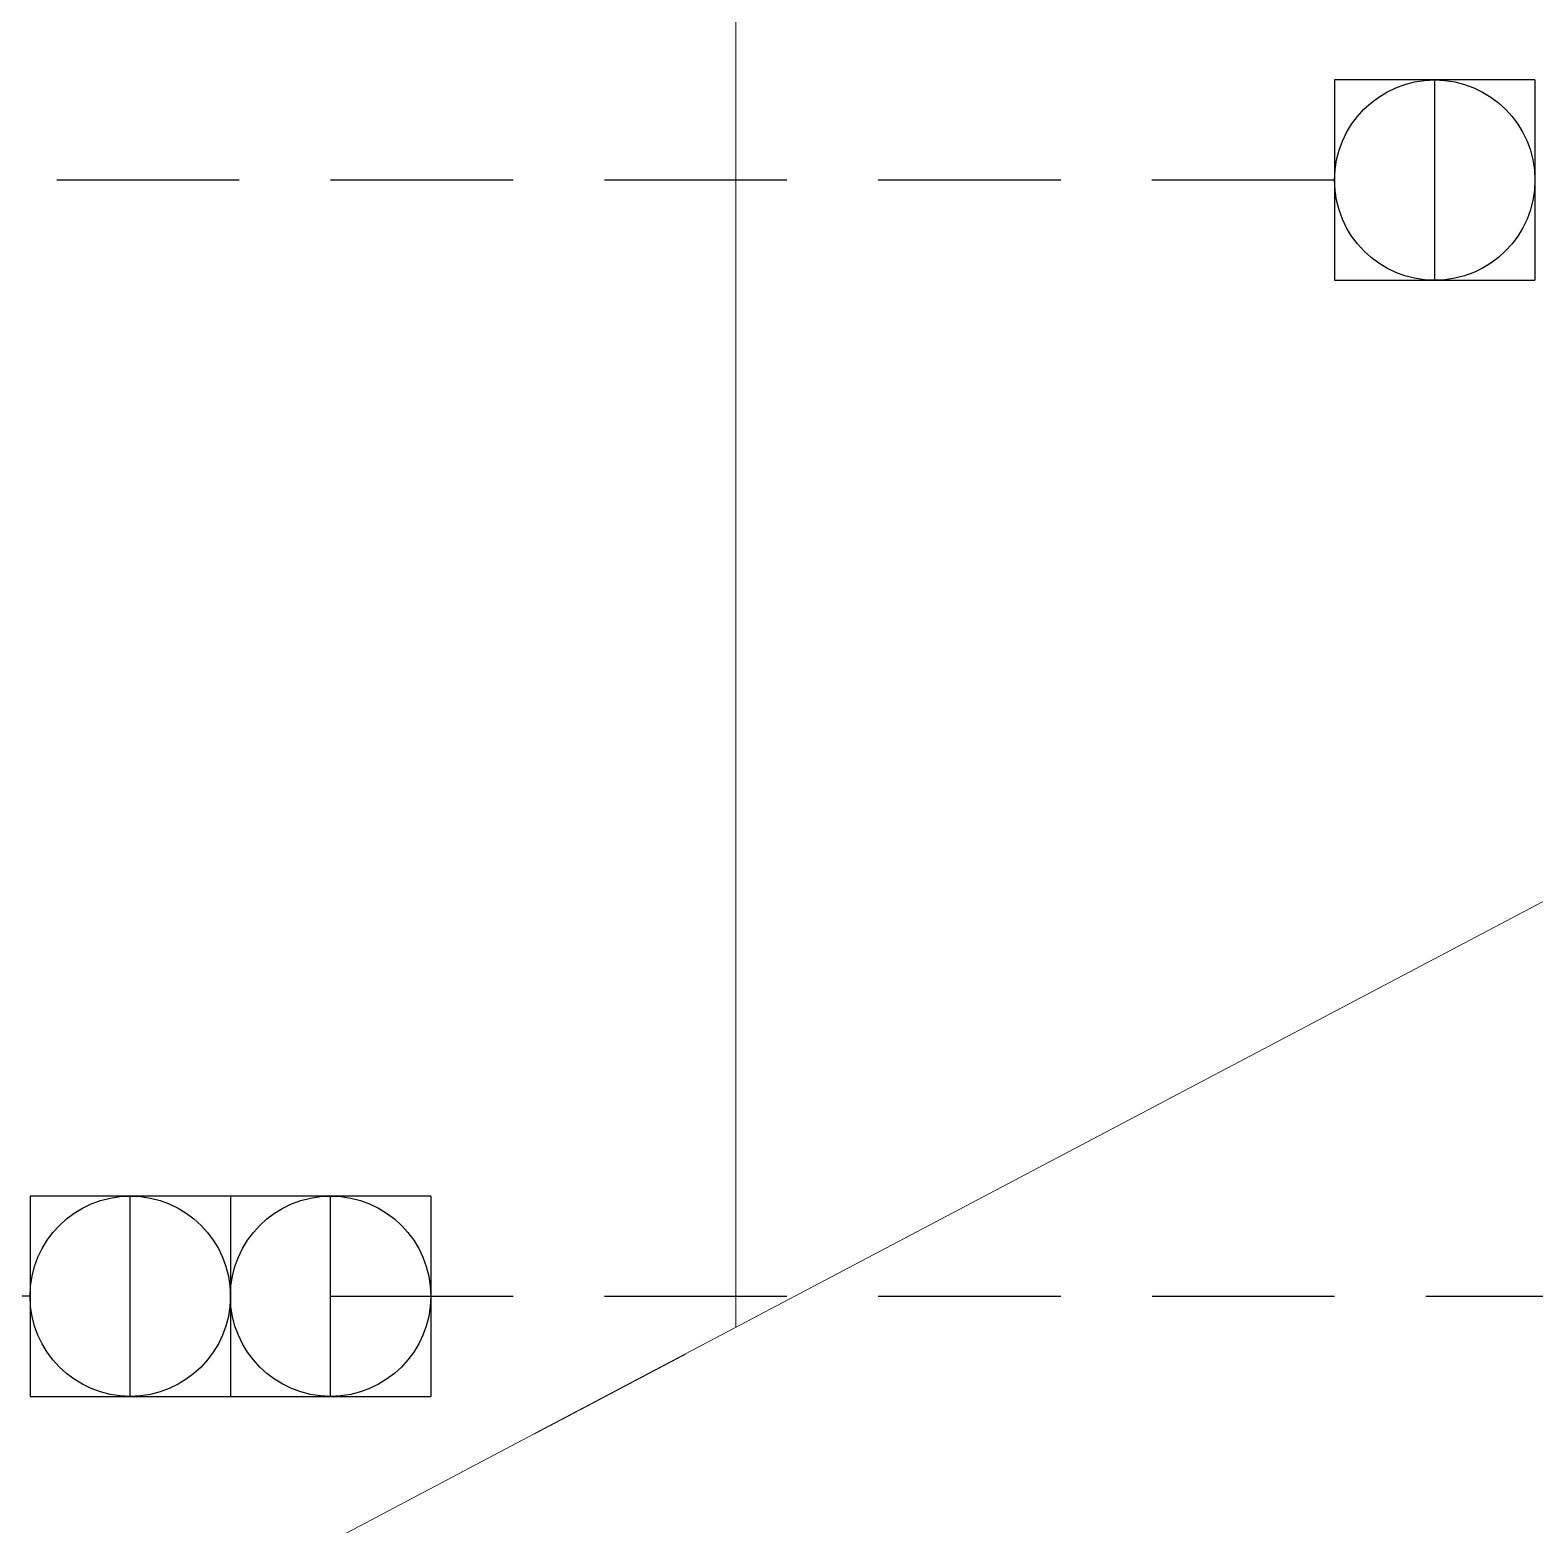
# Model space of a CAD drawing. Extents: x -31682 to -12847, y -2484 to 19259.
# Drawn here: x -22235 to -21410, y 717 to 1536 of the extents above; entities that cross this region are included whole.
import ezdxf

# ---------------------------------------------------------------- set-up
doc = ezdxf.new("R2010")
doc.units = 0
doc.header["$LTSCALE"] = 5
doc.header["$MEASUREMENT"] = 0
doc.linetypes.add('HIDDEN', pattern=[0.375, 0.25, -0.125])
doc.layers.get('Defpoints').update_dxf_attribs({"color": 6, "linetype": 'CONTINUOUS'})
doc.layers.add('ArqElet', color=11, linetype='CONTINUOUS', lineweight=5)

# ---------------------------------------------------------------- blocks, each defined once
blk = doc.blocks.new('TP')
at = {"layer": 'Defpoints'}
for p, q in [((7873.09, -17549.34), (7781.63, -17549.34)), ((7781.63, -17549.34), (7781.63, -17640.81)), ((7827.36, -17640.81), (7827.36, -17549.34)), ((7873.09, -17549.34), (7873.09, -17640.81)), ((7781.63, -17640.81), (7873.09, -17640.81))]:
    blk.add_line(p, q, dxfattribs=at)
blk.add_circle((7827.36, -17595.08), 45.73, dxfattribs=at)

msp = doc.modelspace()

# ---------------------------------------------------------------- linework, layer by layer
at = {"layer": 'ArqElet'}
for p, q in [((-21848.27, 825.57), (-21848.27, 2917.91)), ((-21848.27, 825.57), (-21848.27, 2917.91)), ((-21875.71, 811.09), (-21389.54, 1067.72))]:
    msp.add_line(p, q, dxfattribs=at)
at = {"layer": 'ArqElet', "color": 3}
msp.add_line((-22087.19, 699.46), (-21958.65, 767.31), dxfattribs=at)
at = {"layer": 'ArqElet'}
msp.add_lwpolyline([(-21958.65, 767.31), (-21958.61, 767.33), (-21958.56, 767.36), (-21958.52, 767.38), (-21958.47, 767.4), (-21958.43, 767.43), (-21958.39, 767.45), (-21958.34, 767.47), (-21958.3, 767.5), (-21958.25, 767.52), (-21958.21, 767.54), (-21958.16, 767.57), (-21958.12, 767.59), (-21958.07, 767.61), (-21958.03, 767.64), (-21957.99, 767.66), (-21957.94, 767.68), (-21957.9, 767.71), (-21957.85, 767.73), (-21957.81, 767.75), (-21957.76, 767.78), (-21957.72, 767.8), (-21957.67, 767.82), (-21957.63, 767.85), (-21957.59, 767.87), (-21957.54, 767.89), (-21957.5, 767.92), (-21957.45, 767.94), (-21957.41, 767.97), (-21957.36, 767.99), (-21957.32, 768.01), (-21957.27, 768.04), (-21957.23, 768.06), (-21957.19, 768.08), (-21957.14, 768.11), (-21957.1, 768.13), (-21957.05, 768.15), (-21957.01, 768.18), (-21956.96, 768.2), (-21956.92, 768.22), (-21956.87, 768.25), (-21956.83, 768.27), (-21956.79, 768.29), (-21956.74, 768.32), (-21956.7, 768.34), (-21956.65, 768.36), (-21956.61, 768.39), (-21956.56, 768.41), (-21956.52, 768.43), (-21956.48, 768.46), (-21956.43, 768.48), (-21956.39, 768.5), (-21956.34, 768.53), (-21956.3, 768.55), (-21956.25, 768.57), (-21956.21, 768.6), (-21956.16, 768.62), (-21956.12, 768.65), (-21956.08, 768.67), (-21956.03, 768.69), (-21955.99, 768.72), (-21955.94, 768.74), (-21955.9, 768.76), (-21955.85, 768.79), (-21955.81, 768.81), (-21955.76, 768.83), (-21955.72, 768.86), (-21955.68, 768.88), (-21955.62, 768.91), (-21955.57, 768.94), (-21955.52, 768.96), (-21955.46, 768.99), (-21955.41, 769.02), (-21955.36, 769.05), (-21955.3, 769.08), (-21955.25, 769.11), (-21955.19, 769.13), (-21955.14, 769.16), (-21955.09, 769.19), (-21955.03, 769.22), (-21954.98, 769.25), (-21954.93, 769.27), (-21954.87, 769.3), (-21954.82, 769.33), (-21954.77, 769.36), (-21954.71, 769.39), (-21954.66, 769.42), (-21954.61, 769.44), (-21954.55, 769.47), (-21954.5, 769.5), (-21954.45, 769.53), (-21954.39, 769.56), (-21954.34, 769.58), (-21954.29, 769.61), (-21954.23, 769.64), (-21954.18, 769.67), (-21954.13, 769.7), (-21954.07, 769.73), (-21954.02, 769.75), (-21953.97, 769.78), (-21953.91, 769.81), (-21953.86, 769.84), (-21953.81, 769.87), (-21953.75, 769.89), (-21953.7, 769.92), (-21953.65, 769.95), (-21953.59, 769.98), (-21953.54, 770.01), (-21953.49, 770.04), (-21953.43, 770.06), (-21953.38, 770.09), (-21953.33, 770.12), (-21953.27, 770.15), (-21953.22, 770.18), (-21953.16, 770.21), (-21953.11, 770.23), (-21953.06, 770.26), (-21953, 770.29), (-21952.95, 770.32), (-21952.9, 770.35), (-21952.84, 770.37), (-21952.79, 770.4), (-21952.74, 770.43), (-21952.68, 770.46), (-21952.63, 770.49), (-21952.58, 770.52), (-21952.52, 770.54), (-21952.47, 770.57), (-21952.42, 770.6), (-21952.36, 770.63), (-21952.31, 770.66), (-21952.26, 770.68), (-21952.2, 770.71), (-21952.15, 770.74), (-21952.1, 770.77), (-21952.03, 770.8), (-21951.97, 770.83), (-21951.91, 770.87), (-21951.85, 770.9), (-21951.79, 770.93), (-21951.72, 770.97), (-21951.66, 771), (-21951.6, 771.03), (-21951.54, 771.06), (-21951.48, 771.1), (-21951.41, 771.13), (-21951.35, 771.16), (-21951.29, 771.19), (-21951.23, 771.23), (-21951.17, 771.26), (-21951.1, 771.29), (-21951.04, 771.33), (-21950.98, 771.36), (-21950.92, 771.39), (-21950.86, 771.42), (-21950.79, 771.46), (-21950.73, 771.49), (-21950.67, 771.52), (-21950.61, 771.55), (-21950.55, 771.59), (-21950.48, 771.62), (-21950.42, 771.65), (-21950.36, 771.69), (-21950.3, 771.72), (-21950.24, 771.75), (-21950.17, 771.78), (-21950.11, 771.82), (-21950.05, 771.85), (-21949.99, 771.88), (-21949.93, 771.91), (-21949.86, 771.95), (-21949.8, 771.98), (-21949.74, 772.01), (-21949.68, 772.05), (-21949.62, 772.08), (-21949.55, 772.11), (-21949.49, 772.14), (-21949.43, 772.18), (-21949.37, 772.21), (-21949.31, 772.24), (-21949.24, 772.28), (-21949.18, 772.31), (-21949.12, 772.34), (-21949.06, 772.37), (-21949, 772.41), (-21948.93, 772.44), (-21948.87, 772.47), (-21948.81, 772.5), (-21948.75, 772.54), (-21948.69, 772.57), (-21948.62, 772.6), (-21948.56, 772.64), (-21948.5, 772.67), (-21948.44, 772.7), (-21948.38, 772.73), (-21948.31, 772.77), (-21948.25, 772.8), (-21948.19, 772.83), (-21948.13, 772.86), (-21948.06, 772.9), (-21948, 772.93), (-21947.94, 772.96), (-21947.87, 773), (-21947.8, 773.04), (-21947.73, 773.07), (-21947.66, 773.11), (-21947.59, 773.15), (-21947.52, 773.18), (-21947.45, 773.22), (-21947.38, 773.26), (-21947.31, 773.3), (-21947.24, 773.33), (-21947.17, 773.37), (-21947.1, 773.41), (-21947.03, 773.44), (-21946.96, 773.48), (-21946.89, 773.52), (-21946.82, 773.56), (-21946.75, 773.59), (-21946.68, 773.63), (-21946.61, 773.67), (-21946.54, 773.7), (-21946.47, 773.74), (-21946.4, 773.78), (-21946.33, 773.81), (-21946.26, 773.85), (-21946.19, 773.89), (-21946.12, 773.93), (-21946.05, 773.96), (-21945.98, 774), (-21945.91, 774.04), (-21945.84, 774.07), (-21945.77, 774.11), (-21945.7, 774.15), (-21945.63, 774.18), (-21945.56, 774.22), (-21945.49, 774.26), (-21945.42, 774.3), (-21945.35, 774.33), (-21945.28, 774.37), (-21945.2, 774.41), (-21945.13, 774.44), (-21945.06, 774.48), (-21944.99, 774.52), (-21944.92, 774.55), (-21944.85, 774.59), (-21944.78, 774.63), (-21944.71, 774.67), (-21944.64, 774.7), (-21944.57, 774.74), (-21944.5, 774.78), (-21944.43, 774.81), (-21944.36, 774.85), (-21944.29, 774.89), (-21944.22, 774.93), (-21944.15, 774.96), (-21944.08, 775), (-21944.01, 775.04), (-21943.94, 775.07), (-21943.87, 775.11), (-21943.8, 775.15), (-21943.73, 775.18), (-21943.66, 775.22), (-21943.59, 775.26), (-21943.52, 775.3), (-21943.45, 775.33), (-21943.38, 775.37), (-21943.31, 775.41), (-21943.24, 775.44), (-21943.16, 775.48), (-21943.08, 775.53), (-21943.01, 775.57), (-21942.93, 775.61), (-21942.85, 775.65), (-21942.77, 775.69), (-21942.7, 775.73), (-21942.62, 775.77), (-21942.54, 775.81), (-21942.46, 775.85), (-21942.39, 775.9), (-21942.31, 775.94), (-21942.23, 775.98), (-21942.15, 776.02), (-21942.07, 776.06), (-21942, 776.1), (-21941.92, 776.14), (-21941.84, 776.18), (-21941.76, 776.22), (-21941.69, 776.26), (-21941.61, 776.31), (-21941.53, 776.35), (-21941.45, 776.39), (-21941.37, 776.43), (-21941.3, 776.47), (-21941.22, 776.51), (-21941.14, 776.55), (-21941.06, 776.59), (-21940.99, 776.63), (-21940.91, 776.68), (-21940.83, 776.72), (-21940.75, 776.76), (-21940.67, 776.8), (-21940.6, 776.84), (-21940.52, 776.88), (-21940.44, 776.92), (-21940.36, 776.96), (-21940.29, 777), (-21940.21, 777.04), (-21940.13, 777.09), (-21940.05, 777.13), (-21939.97, 777.17), (-21939.9, 777.21), (-21939.82, 777.25), (-21939.74, 777.29), (-21939.66, 777.33), (-21939.59, 777.37), (-21939.51, 777.41), (-21939.43, 777.46), (-21939.35, 777.5), (-21939.27, 777.54), (-21939.2, 777.58), (-21939.12, 777.62), (-21939.04, 777.66), (-21938.96, 777.7), (-21938.89, 777.74), (-21938.81, 777.78), (-21938.73, 777.82), (-21938.65, 777.87), (-21938.57, 777.91), (-21938.5, 777.95), (-21938.42, 777.99), (-21938.34, 778.03), (-21938.26, 778.07), (-21938.19, 778.11), (-21938.11, 778.15), (-21938.03, 778.19), (-21937.95, 778.24), (-21937.86, 778.28), (-21937.78, 778.33), (-21937.69, 778.37), (-21937.61, 778.42), (-21937.52, 778.46), (-21937.44, 778.51), (-21937.35, 778.55), (-21937.27, 778.6), (-21937.18, 778.64), (-21937.1, 778.69), (-21937.01, 778.73), (-21936.93, 778.78), (-21936.84, 778.82), (-21936.76, 778.87), (-21936.67, 778.91), (-21936.59, 778.95), (-21936.5, 779), (-21936.42, 779.04), (-21936.34, 779.09), (-21936.25, 779.13), (-21936.17, 779.18), (-21936.08, 779.22), (-21936, 779.27), (-21935.91, 779.31), (-21935.83, 779.36), (-21935.74, 779.4), (-21935.66, 779.45), (-21935.57, 779.49), (-21935.49, 779.54), (-21935.4, 779.58), (-21935.32, 779.63), (-21935.23, 779.67), (-21935.15, 779.72), (-21935.06, 779.76), (-21934.98, 779.8), (-21934.89, 779.85), (-21934.81, 779.89), (-21934.72, 779.94), (-21934.64, 779.98), (-21934.55, 780.03), (-21934.47, 780.07), (-21934.39, 780.12), (-21934.3, 780.16), (-21934.22, 780.21), (-21934.13, 780.25), (-21934.05, 780.3), (-21933.96, 780.34), (-21933.88, 780.39), (-21933.79, 780.43), (-21933.71, 780.48), (-21933.62, 780.52), (-21933.54, 780.57), (-21933.45, 780.61), (-21933.37, 780.66), (-21933.28, 780.7), (-21933.2, 780.74), (-21933.11, 780.79), (-21933.03, 780.83), (-21932.94, 780.88), (-21932.86, 780.92), (-21932.77, 780.97), (-21932.69, 781.01), (-21932.6, 781.06), (-21932.52, 781.1), (-21932.44, 781.15), (-21932.35, 781.19), (-21932.26, 781.24), (-21932.17, 781.29), (-21932.08, 781.34), (-21931.99, 781.38), (-21931.89, 781.43), (-21931.8, 781.48), (-21931.71, 781.53), (-21931.62, 781.58), (-21931.53, 781.63), (-21931.44, 781.67), (-21931.35, 781.72), (-21931.26, 781.77), (-21931.17, 781.82), (-21931.07, 781.87), (-21930.98, 781.91), (-21930.89, 781.96), (-21930.8, 782.01), (-21930.71, 782.06), (-21930.62, 782.11), (-21930.53, 782.15), (-21930.44, 782.2), (-21930.35, 782.25), (-21930.25, 782.3), (-21930.16, 782.35), (-21930.07, 782.4), (-21929.98, 782.44), (-21929.89, 782.49), (-21929.8, 782.54), (-21929.71, 782.59), (-21929.62, 782.64), (-21929.52, 782.68), (-21929.43, 782.73), (-21929.34, 782.78), (-21929.25, 782.83), (-21929.16, 782.88), (-21929.07, 782.92), (-21928.98, 782.97), (-21928.89, 783.02), (-21928.8, 783.07), (-21928.7, 783.12), (-21928.61, 783.16), (-21928.52, 783.21), (-21928.43, 783.26), (-21928.34, 783.31), (-21928.25, 783.36), (-21928.16, 783.41), (-21928.07, 783.45), (-21927.98, 783.5), (-21927.88, 783.55), (-21927.79, 783.6), (-21927.7, 783.65), (-21927.61, 783.69), (-21927.52, 783.74), (-21927.43, 783.79), (-21927.34, 783.84), (-21927.25, 783.89), (-21927.15, 783.93), (-21927.06, 783.98), (-21926.97, 784.03), (-21926.88, 784.08), (-21926.79, 784.13), (-21926.7, 784.18), (-21926.61, 784.22), (-21926.52, 784.27), (-21926.43, 784.32), (-21926.33, 784.37), (-21926.24, 784.42), (-21926.15, 784.47), (-21926.05, 784.52), (-21925.95, 784.57), (-21925.86, 784.62), (-21925.76, 784.67), (-21925.66, 784.72), (-21925.57, 784.77), (-21925.47, 784.82), (-21925.37, 784.88), (-21925.27, 784.93), (-21925.18, 784.98), (-21925.08, 785.03), (-21924.98, 785.08), (-21924.89, 785.13), (-21924.79, 785.18), (-21924.69, 785.23), (-21924.6, 785.29), (-21924.5, 785.34), (-21924.4, 785.39), (-21924.31, 785.44), (-21924.21, 785.49), (-21924.11, 785.54), (-21924.02, 785.59), (-21923.92, 785.64), (-21923.82, 785.69), (-21923.73, 785.75), (-21923.63, 785.8), (-21923.53, 785.85), (-21923.43, 785.9), (-21923.34, 785.95), (-21923.24, 786), (-21923.14, 786.05), (-21923.05, 786.1), (-21922.95, 786.15), (-21922.85, 786.21), (-21922.76, 786.26), (-21922.66, 786.31), (-21922.56, 786.36), (-21922.47, 786.41), (-21922.37, 786.46), (-21922.27, 786.51), (-21922.18, 786.56), (-21922.08, 786.61), (-21921.98, 786.67), (-21921.89, 786.72), (-21921.79, 786.77), (-21921.69, 786.82), (-21921.59, 786.87), (-21921.5, 786.92), (-21921.4, 786.97), (-21921.3, 787.02), (-21921.21, 787.07), (-21921.11, 787.13), (-21921.01, 787.18), (-21920.92, 787.23), (-21920.82, 787.28), (-21920.72, 787.33), (-21920.63, 787.38), (-21920.53, 787.43), (-21920.43, 787.48), (-21920.34, 787.53), (-21920.24, 787.59), (-21920.14, 787.64), (-21920.05, 787.69), (-21919.95, 787.74), (-21919.85, 787.79), (-21919.75, 787.84), (-21919.65, 787.89), (-21919.55, 787.95), (-21919.45, 788), (-21919.35, 788.06), (-21919.25, 788.11), (-21919.14, 788.16), (-21919.04, 788.22), (-21918.94, 788.27), (-21918.84, 788.32), (-21918.74, 788.38), (-21918.63, 788.43), (-21918.53, 788.49), (-21918.43, 788.54), (-21918.33, 788.59), (-21918.23, 788.65), (-21918.13, 788.7), (-21918.02, 788.75), (-21917.92, 788.81), (-21917.82, 788.86), (-21917.72, 788.92), (-21917.62, 788.97), (-21917.51, 789.02), (-21917.41, 789.08), (-21917.31, 789.13), (-21917.21, 789.18), (-21917.11, 789.24), (-21917.01, 789.29), (-21916.9, 789.35), (-21916.8, 789.4), (-21916.7, 789.45), (-21916.6, 789.51), (-21916.5, 789.56), (-21916.39, 789.61), (-21916.29, 789.67), (-21916.19, 789.72), (-21916.09, 789.78), (-21915.99, 789.83), (-21915.89, 789.88), (-21915.78, 789.94), (-21915.68, 789.99), (-21915.58, 790.04), (-21915.48, 790.1), (-21915.38, 790.15), (-21915.28, 790.21), (-21915.17, 790.26), (-21915.07, 790.31), (-21914.97, 790.37), (-21914.87, 790.42), (-21914.77, 790.47), (-21914.66, 790.53), (-21914.56, 790.58), (-21914.46, 790.64), (-21914.36, 790.69), (-21914.26, 790.74), (-21914.16, 790.8), (-21914.05, 790.85), (-21913.95, 790.9), (-21913.85, 790.96), (-21913.75, 791.01), (-21913.65, 791.07), (-21913.54, 791.12), (-21913.44, 791.17), (-21913.34, 791.23), (-21913.24, 791.28), (-21913.14, 791.33), (-21913.04, 791.39), (-21912.93, 791.44), (-21912.83, 791.5), (-21912.72, 791.55), (-21912.62, 791.61), (-21912.51, 791.67), (-21912.4, 791.72), (-21912.3, 791.78), (-21912.19, 791.83), (-21912.09, 791.89), (-21911.98, 791.95), (-21911.87, 792), (-21911.77, 792.06), (-21911.66, 792.11), (-21911.56, 792.17), (-21911.45, 792.22), (-21911.34, 792.28), (-21911.24, 792.34), (-21911.13, 792.39), (-21911.03, 792.45), (-21910.92, 792.5), (-21910.81, 792.56), (-21910.71, 792.62), (-21910.6, 792.67), (-21910.5, 792.73), (-21910.39, 792.78), (-21910.28, 792.84), (-21910.18, 792.9), (-21910.07, 792.95), (-21909.97, 793.01), (-21909.86, 793.06), (-21909.75, 793.12), (-21909.65, 793.18), (-21909.54, 793.23), (-21909.44, 793.29), (-21909.33, 793.34), (-21909.22, 793.4), (-21909.12, 793.46), (-21909.01, 793.51), (-21908.91, 793.57), (-21908.8, 793.62), (-21908.69, 793.68), (-21908.59, 793.74), (-21908.48, 793.79), (-21908.38, 793.85), (-21908.27, 793.9), (-21908.16, 793.96), (-21908.06, 794.02), (-21907.95, 794.07), (-21907.85, 794.13), (-21907.74, 794.18), (-21907.63, 794.24), (-21907.53, 794.3), (-21907.42, 794.35), (-21907.32, 794.41), (-21907.21, 794.46), (-21907.1, 794.52), (-21907, 794.57), (-21906.89, 794.63), (-21906.79, 794.69), (-21906.68, 794.74), (-21906.57, 794.8), (-21906.47, 794.85), (-21906.36, 794.91), (-21906.26, 794.97), (-21906.15, 795.02), (-21906.04, 795.08), (-21905.94, 795.13), (-21905.83, 795.19), (-21905.72, 795.25), (-21905.61, 795.31), (-21905.5, 795.36), (-21905.39, 795.42), (-21905.28, 795.48), (-21905.18, 795.54), (-21905.07, 795.59), (-21904.96, 795.65), (-21904.85, 795.71), (-21904.74, 795.77), (-21904.63, 795.83), (-21904.52, 795.88), (-21904.41, 795.94), (-21904.3, 796), (-21904.19, 796.06), (-21904.08, 796.11), (-21903.97, 796.17), (-21903.86, 796.23), (-21903.75, 796.29), (-21903.64, 796.35), (-21903.53, 796.4), (-21903.43, 796.46), (-21903.32, 796.52), (-21903.21, 796.58), (-21903.1, 796.63), (-21902.99, 796.69), (-21902.88, 796.75), (-21902.77, 796.81), (-21902.66, 796.86), (-21902.55, 796.92), (-21902.44, 796.98), (-21902.33, 797.04), (-21902.22, 797.1), (-21902.11, 797.15), (-21902, 797.21), (-21901.89, 797.27), (-21901.78, 797.33), (-21901.68, 797.38), (-21901.57, 797.44), (-21901.46, 797.5), (-21901.35, 797.56), (-21901.24, 797.62), (-21901.13, 797.67), (-21901.02, 797.73), (-21900.91, 797.79), (-21900.8, 797.85), (-21900.69, 797.9), (-21900.58, 797.96), (-21900.47, 798.02), (-21900.36, 798.08), (-21900.25, 798.14), (-21900.14, 798.19), (-21900.03, 798.25), (-21899.92, 798.31), (-21899.82, 798.37), (-21899.71, 798.42), (-21899.6, 798.48), (-21899.49, 798.54), (-21899.38, 798.6), (-21899.27, 798.65), (-21899.16, 798.71), (-21899.05, 798.77), (-21898.94, 798.83), (-21898.83, 798.89), (-21898.72, 798.94), (-21898.61, 799), (-21898.5, 799.06), (-21898.39, 799.12), (-21898.28, 799.18), (-21898.17, 799.24), (-21898.06, 799.3), (-21897.94, 799.35), (-21897.83, 799.41), (-21897.72, 799.47), (-21897.61, 799.53), (-21897.5, 799.59), (-21897.38, 799.65), (-21897.27, 799.71), (-21897.16, 799.77), (-21897.05, 799.83), (-21896.94, 799.89), (-21896.82, 799.95), (-21896.71, 800), (-21896.6, 800.06), (-21896.49, 800.12), (-21896.38, 800.18), (-21896.26, 800.24), (-21896.15, 800.3), (-21896.04, 800.36), (-21895.93, 800.42), (-21895.82, 800.48), (-21895.7, 800.54), (-21895.59, 800.6), (-21895.48, 800.65), (-21895.37, 800.71), (-21895.26, 800.77), (-21895.14, 800.83), (-21895.03, 800.89), (-21894.92, 800.95), (-21894.81, 801.01), (-21894.7, 801.07), (-21894.58, 801.13), (-21894.47, 801.19), (-21894.36, 801.25), (-21894.25, 801.3), (-21894.14, 801.36), (-21894.02, 801.42), (-21893.91, 801.48), (-21893.8, 801.54), (-21893.69, 801.6), (-21893.58, 801.66), (-21893.46, 801.72), (-21893.35, 801.78), (-21893.24, 801.84), (-21893.13, 801.9), (-21893.02, 801.95), (-21892.91, 802.01), (-21892.79, 802.07), (-21892.68, 802.13), (-21892.57, 802.19), (-21892.46, 802.25), (-21892.35, 802.31), (-21892.23, 802.37), (-21892.12, 802.43), (-21892.01, 802.49), (-21891.9, 802.55), (-21891.79, 802.6), (-21891.67, 802.66), (-21891.56, 802.72), (-21891.45, 802.78), (-21891.34, 802.84), (-21891.23, 802.9), (-21891.11, 802.96), (-21891, 803.02), (-21890.89, 803.08), (-21890.77, 803.14), (-21890.66, 803.2), (-21890.55, 803.26), (-21890.43, 803.32), (-21890.32, 803.38), (-21890.21, 803.44), (-21890.09, 803.5), (-21889.98, 803.56), (-21889.87, 803.62), (-21889.75, 803.68), (-21889.64, 803.74), (-21889.52, 803.8), (-21889.41, 803.86), (-21889.3, 803.92), (-21889.18, 803.98), (-21889.07, 804.04), (-21888.96, 804.1), (-21888.84, 804.16), (-21888.73, 804.22), (-21888.61, 804.28), (-21888.5, 804.34), (-21888.39, 804.4), (-21888.27, 804.46), (-21888.16, 804.52), (-21888.05, 804.58), (-21887.93, 804.64), (-21887.82, 804.7), (-21887.71, 804.76), (-21887.59, 804.82), (-21887.48, 804.88), (-21887.36, 804.94), (-21887.25, 805), (-21887.14, 805.06), (-21887.02, 805.12), (-21886.91, 805.18), (-21886.8, 805.24), (-21886.68, 805.3), (-21886.57, 805.36), (-21886.45, 805.42), (-21886.34, 805.48), (-21886.23, 805.54), (-21886.11, 805.6), (-21886, 805.66), (-21885.89, 805.72), (-21885.77, 805.78), (-21885.66, 805.84), (-21885.55, 805.9), (-21885.43, 805.96), (-21885.32, 806.02), (-21885.2, 806.08), (-21885.09, 806.14), (-21884.98, 806.2), (-21884.86, 806.26), (-21884.75, 806.32), (-21884.64, 806.38), (-21884.52, 806.44), (-21884.41, 806.5), (-21884.3, 806.56), (-21884.18, 806.62), (-21884.07, 806.68), (-21883.95, 806.74), (-21883.84, 806.8), (-21883.73, 806.86), (-21883.61, 806.92), (-21883.5, 806.98), (-21883.39, 807.04), (-21883.27, 807.1), (-21883.16, 807.16), (-21883.04, 807.22), (-21882.93, 807.28), (-21882.81, 807.34), (-21882.7, 807.4), (-21882.58, 807.46), (-21882.47, 807.52), (-21882.35, 807.58), (-21882.24, 807.64), (-21882.13, 807.7), (-21882.01, 807.76), (-21881.9, 807.82), (-21881.78, 807.89), (-21881.67, 807.95), (-21881.55, 808.01), (-21881.44, 808.07), (-21881.32, 808.13), (-21881.21, 808.19), (-21881.09, 808.25), (-21880.98, 808.31), (-21880.87, 808.37), (-21880.75, 808.43), (-21880.64, 808.49), (-21880.52, 808.55), (-21880.41, 808.61), (-21880.29, 808.67), (-21880.18, 808.73), (-21880.06, 808.79), (-21879.95, 808.85), (-21879.84, 808.91), (-21879.72, 808.97), (-21879.61, 809.03), (-21879.49, 809.09), (-21879.38, 809.15), (-21879.26, 809.22), (-21879.15, 809.28), (-21879.03, 809.34), (-21878.92, 809.4), (-21878.8, 809.46), (-21878.69, 809.52), (-21878.58, 809.58), (-21878.46, 809.64), (-21878.35, 809.7), (-21878.23, 809.76), (-21878.12, 809.82), (-21878, 809.88), (-21877.89, 809.94), (-21877.77, 810), (-21877.66, 810.06), (-21877.54, 810.12), (-21877.43, 810.18), (-21877.32, 810.24), (-21877.2, 810.3), (-21877.09, 810.36), (-21876.97, 810.42), (-21876.86, 810.49), (-21876.74, 810.55), (-21876.63, 810.61), (-21876.51, 810.67), (-21876.4, 810.73), (-21876.28, 810.79), (-21876.17, 810.85), (-21876.06, 810.91), (-21875.94, 810.97), (-21875.83, 811.03), (-21875.71, 811.09)], dxfattribs=at)
at = {"layer": 'Defpoints', "color": 4, "linetype": 'HIDDEN', "ltscale": 80}
for p, q in [((-21520.21, 1454.2), (-22771.88, 1454.2)), ((-22234.81, 842.72), (-22771.89, 842.72)), ((-22070.17, 842.72), (-20648.27, 842.72))]:
    msp.add_line(p, q, dxfattribs=at)

# ---------------------------------------------------------------- block references
at = {"layer": 'Defpoints', "color": 3, "xscale": 1.2, "yscale": 1.2, "zscale": 1.2}
for p in [(-30858.16, 22568.29), (-31572.77, 21956.81), (-31463, 21956.81)]:
    msp.add_blockref('TP', p, dxfattribs=at)

doc.saveas('drawing.dxf')
